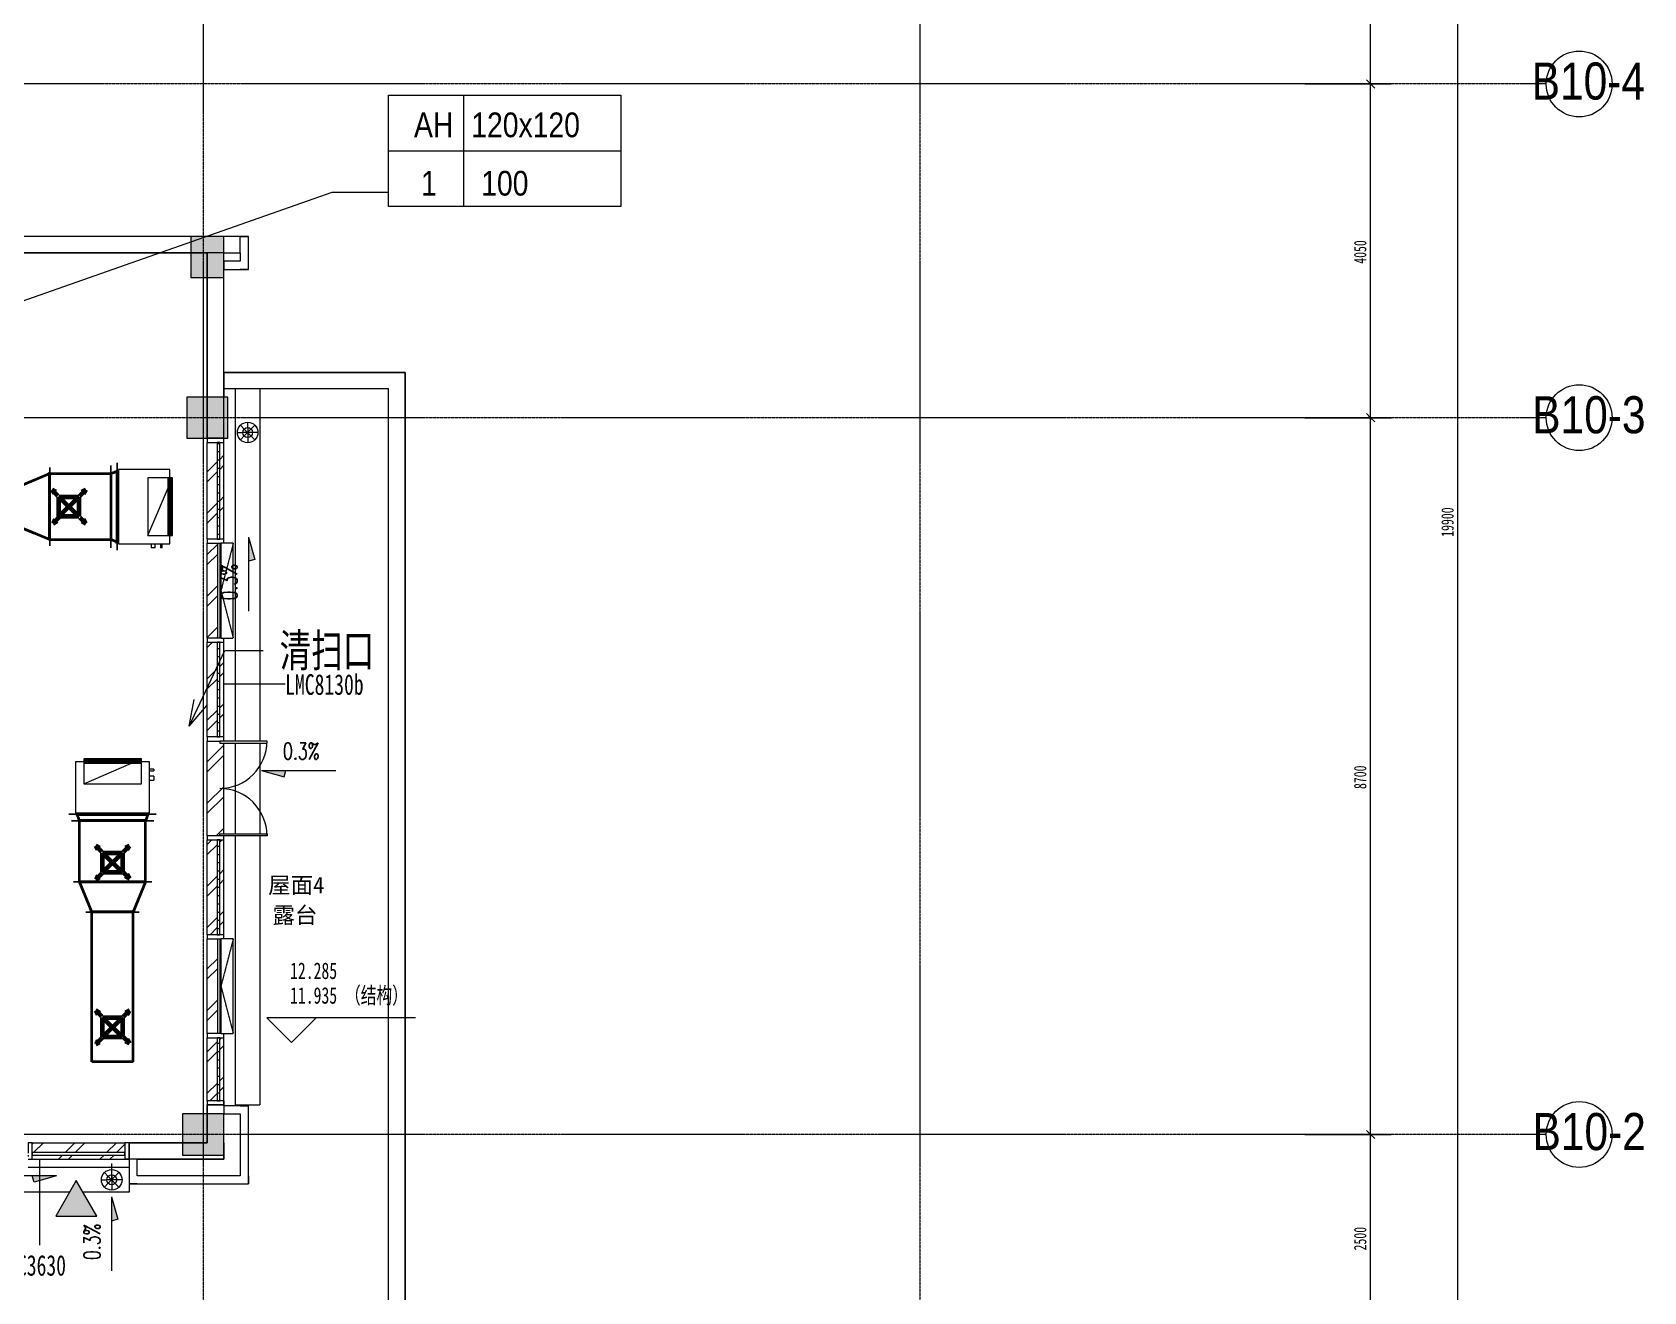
# Model space of a CAD drawing. Header units: millimetres. Extents: x 147592 to 200188, y -27981 to 8299.
# Drawn here: x 180625 to 200185, y -19309 to -4022 of the extents above; entities that cross this region are included whole.
import ezdxf

# ---------------------------------------------------------------- set-up
doc = ezdxf.new("R2010")
doc.units = ezdxf.units.MM
doc.linetypes.add('TJ Dash', pattern=[1.6, 1, -0.6])
doc.linetypes.add('轴网线', pattern=[22.24, 12.7, -3.18, 3.18, -3.18])
for name, color, linetype, lineweight in [('0-1', 7, 'Continuous', 5), ('A-ANNO-DIMS-100', 7, 'Continuous', 5), ('M-HVAC-CDFF-IDEN', 7, 'Continuous', 5)]:
    doc.layers.add(name, color=color, linetype=linetype, lineweight=lineweight)
for name, color, linetype, lineweight, true_color in [('0-2', 7, 'Continuous', 5, 0x515151), ('A-ANNO-DIMS-1', 7, 'Continuous', 5, 0x5151ff), ('A-ANNO-NOTE-1', 7, 'Continuous', 5, 0x515151), ('A-ANNO-NOTE-2', 7, 'Continuous', 5, 0x5151ff), ('A-ANNO-NOTE-3', 7, 'Continuous', 5, 0x888888), ('A-DETL-1', 7, 'Continuous', 5, 0x5151ff), ('A-DETL-2', 7, 'Continuous', 5, 0x515151), ('A-DETL-GENF-1', 7, 'Continuous', 5, 0xa8a8a8), ('A-DETL-GENF-2', 7, 'Continuous', 5, 0x515151), ('A-DETL-WIDE-1', 4, 'Continuous', 80, 0x00ffff), ('A-DETL-WIDE-5', 150, 'Continuous', 80, 0x007fff), ('A-DOOR-1', 7, 'Continuous', 5, 0x515151), ('A-FLOR-1', 7, 'Continuous', 5, 0x7f7f7f), ('A-GENM-1', 7, 'Continuous', 5, 0xff8888), ('A-GLAZ-1', 7, 'Continuous', 5, 0x515151), ('A-GLAZ-2', 7, 'TJ Dash', 5, 0x515151), ('A-GLAZ-CURT-1', 7, 'Continuous', 5, 0x515151), ('A-GLAZ-CWMG-1', 7, 'Continuous', 5, 0x515151), ('A-GLAZ-CWMG-2', 7, 'Continuous', 5, 0x8b8b8b), ('A-WALL-1', 7, 'Continuous', 5, 0x515151), ('A-WALL-IDEN-1', 7, 'Continuous', 5, 0x5151ff), ('A-WALL-IDEN-2', 7, 'Continuous', 5, 0x515151), ('G-ANNO-DIMS-1', 7, 'Continuous', 5, 0x515151), ('G-ANNO-DIMS-2', 7, 'Continuous', 5, 0x5151ff), ('G-ANNO-TEXT-1', 7, 'Continuous', 5, 0x515151), ('G-ANNO-TEXT-2', 3, 'Continuous', 5, 0x00ff00), ('M-EQPM-1', 4, 'Continuous', 5, 0x00ffff), ('M-EQPM-2', 4, 'Continuous', 80, 0x00ffff), ('M-HVAC-CDFF-6', 150, 'Continuous', 80, 0x007fff), ('M-HVAC-CDFF-IDEN-1', 3, 'Continuous', 5, 0x00ff00), ('M-HVAC-DUCT-12', 150, 'Continuous', 80, 0x007fff), ('M-HVAC-DUCT-13', 150, 'Continuous', 5, 0x007fff), ('M-HVAC-DUCT-9', 150, 'Continuous', 40, 0x007fff), ('M-HVAC-DUCT-ANNO-2', 6, 'Continuous', 5, 0xff00ff), ('Q-SPCQ-1', 7, 'Continuous', 5, 0x515151), ('S-GRID-1', 7, '轴网线', 5, 0x5151ff), ('S-GRID-IDEN-1', 7, 'Continuous', 5, 0x515151), ('S-GRID-IDEN-2', 7, 'Continuous', 5, 0x5151ff)]:
    doc.layers.add(name, color=color, linetype=linetype, lineweight=lineweight, true_color=true_color)
doc.styles.add('RomanD_1', font='romand__.ttf', dxfattribs={"width": 0.7, "height": 200})
doc.styles.add('TJ_FangSong', font='', dxfattribs={"width": 0.7, "height": 400})
doc.styles.add('TJ_FangSong_Narrow', font='', dxfattribs={"height": 450})
doc.styles.add('TJ_FangSong_Narrow_1', font='', dxfattribs={"height": 300})
doc.styles.add('仿宋_1', font='', dxfattribs={"width": 0.7, "height": 150})
doc.styles.add('仿宋_2', font='', dxfattribs={"width": 0.7, "height": 200})
doc.styles.add('仿宋_4', font='', dxfattribs={"width": 0.7, "height": 250})
doc.styles.add('黑体', font='', dxfattribs={"height": 200})
doc.styles.get('TJ_FangSong').set_extended_font_data('TJ_FangSong')
doc.styles.get('TJ_FangSong_Narrow').set_extended_font_data('TJ_FangSong_Narrow')
doc.styles.get('TJ_FangSong_Narrow_1').set_extended_font_data('TJ_FangSong_Narrow')
doc.styles.get('仿宋_1').set_extended_font_data('FangSong')
doc.styles.get('仿宋_2').set_extended_font_data('FangSong')
doc.styles.get('仿宋_4').set_extended_font_data('FangSong')
doc.styles.get('黑体').set_extended_font_data('SimHei')
doc.dimstyles.new('对角线_-_1_5mm_仿宋_1', dxfattribs={"dimscale": 304.8, "dimtxt": 193.128667, "dimasz": 0.328084, "dimexe": 0.82021, "dimexo": 0.0625, "dimgap": 0.065617, "dimtad": 1, "dimdec": 0, "dimdsep": 46, "dimtxsty": '仿宋_1', "dimblk1": 'OBLIQUE', "dimblk2": 'OBLIQUE', "dimsah": 1, "dimcen": 0.09, "dimdle": 0.656168, "dimazin": 0, "dimtfac": 1, "dimtdec": 4, "dimtix": 1, "dimtmove": 0, "dimatfit": 3, "dimfxl": 2.624672, "dimfxlon": 1, "dimtvp": 1, "dimtolj": 1, "dimtzin": 0, "dimarcsym": 2})
pattern_1 = [(45, (0, 0), (-251.4472, 251.4472), []), (45, (0, 381), (-251.4472, 251.4472), [])]

# ---------------------------------------------------------------- blocks, each defined once
blk = doc.blocks.new('系统嵌板 - TJ玻璃_30-1835625-10-004 四层空调通风平面图')
at = {"layer": 'A-GLAZ-CURT-1'}
h = blk.add_hatch(dxfattribs=at)
h.set_pattern_fill('FP_19', color=256, style=0, pattern_type=2)
h.set_pattern_definition([(90, (-9587.5, -182950.04), (-100, 6e-15), [])])
h.paths.add_polyline_path([(587.5, -50), (-587.5, -50), (-587.5, -80), (587.5, -80)], flags=0)
for p, q in [((587.5, -50), (-587.5, -50)), ((-587.5, -50), (-587.5, -80)), ((-587.5, -80), (587.5, -80)), ((587.5, -80), (587.5, -50))]:
    blk.add_line(p, q, dxfattribs=at)
blk = doc.blocks.new('系统嵌板 - TJ玻璃_30-1382562-10-004 四层空调通风平面图')
at = {"layer": 'A-GLAZ-CURT-1'}
h = blk.add_hatch(dxfattribs=at)
h.set_pattern_fill('FP_20', color=256, style=0, pattern_type=2)
h.set_pattern_definition([(90, (-12000, -182950.04), (-100, 6e-15), [])])
h.paths.add_polyline_path([(575, -50), (-575, -50), (-575, -80), (575, -80)], flags=0)
for p, q in [((575, -50), (-575, -50)), ((-575, -50), (-575, -80)), ((-575, -80), (575, -80)), ((575, -80), (575, -50))]:
    blk.add_line(p, q, dxfattribs=at)
blk = doc.blocks.new('门嵌板_平开有框双扇 - 无横档-2126481-10-004 四层空调通风平面图')
at = {"layer": 'A-DOOR-1'}
for p, q in [((-550, 525), (-575, 525)), ((-575, 525), (-575, -50)), ((-550, -50), (-550, 525)), ((550, -50), (550, 525)), ((550, 525), (575, 525)), ((575, 525), (575, -50)), ((-575, -50), (-550, -50)), ((575, -50), (550, -50))]:
    blk.add_line(p, q, dxfattribs=at)
for centre, start, end in [((-575, -50), 0, 89.9995), ((575, -50), 90.0005, 180)]:
    blk.add_arc(centre, 575, start, end, dxfattribs=at)
blk = doc.blocks.new('系统嵌板 - TJ玻璃_30-V20-10-004 四层空调通风平面图')
at = {"layer": 'A-GLAZ-CURT-1'}
h = blk.add_hatch(dxfattribs=at)
h.set_pattern_fill('FP_21', color=256, style=0, pattern_type=2)
h.set_pattern_definition([(90, (-14400, -182950.04), (-100, 6e-15), [])])
h.paths.add_polyline_path([(575, -50), (-575, -50), (-575, -80), (575, -80)], flags=0)
for p, q in [((575, -50), (-575, -50)), ((-575, -50), (-575, -80)), ((-575, -80), (575, -80)), ((575, -80), (575, -50))]:
    blk.add_line(p, q, dxfattribs=at)
blk = doc.blocks.new('系统嵌板 - TJ玻璃_30-1959871-10-004 四层空调通风平面图')
at = {"layer": 'A-GLAZ-CURT-1'}
h = blk.add_hatch(dxfattribs=at)
h.set_pattern_fill('FP_22', color=256, style=0, pattern_type=2)
h.set_pattern_definition([(90, (-16607.5, -182950.04), (-100, 6e-15), [])])
h.paths.add_polyline_path([(382, -50), (-382, -50), (-382, -80), (382, -80)], flags=0)
for p, q in [((382, -50), (-382, -50)), ((-382, -50), (-382, -80)), ((-382, -80), (382, -80)), ((382, -80), (382, -50))]:
    blk.add_line(p, q, dxfattribs=at)
blk = doc.blocks.new('矩形竖梃 - 50_200mm 长方形-1419924-10-004 四层空调通风平面图')
at = {"layer": 'A-GLAZ-CWMG-2'}
h = blk.add_hatch(dxfattribs=at)
h.set_pattern_fill('FP_23', color=256, style=0, pattern_type=2)
h.set_pattern_definition(pattern_1)
h.paths.add_polyline_path([(182750, -10175), (182870, -10175), (182870, -9000), (182750, -9000), (182750, -10158)], flags=0)
h.paths.add_polyline_path([(182900, -10175), (182950, -10175), (182950, -9000), (182900, -9000), (182900, -9689)], flags=0)
at = {"layer": 'A-GLAZ-CWMG-1'}
for p, q in [((182750, -10175), (182750, -9000)), ((182950, -10175), (182950, -9000))]:
    blk.add_line(p, q, dxfattribs=at)
blk = doc.blocks.new('矩形竖梃 - 50_200mm 长方形-V21-10-004 四层空调通风平面图')
at = {"layer": 'A-GLAZ-CWMG-2'}
h = blk.add_hatch(dxfattribs=at)
h.set_pattern_fill('FP_23', color=256, style=0, pattern_type=2)
h.set_pattern_definition(pattern_1)
h.paths.add_polyline_path([(182798, -12575), (182870, -12575), (182870, -11425), (182750, -11425), (182750, -12575)], flags=0)
h.paths.add_polyline_path([(182950, -12575), (182950, -11425), (182900, -11425), (182900, -12575)], flags=0)
at = {"layer": 'A-GLAZ-CWMG-1'}
for p, q in [((182750, -12575), (182750, -11425)), ((182950, -12575), (182950, -11425))]:
    blk.add_line(p, q, dxfattribs=at)
blk = doc.blocks.new('矩形竖梃 - 50_200mm 长方形-V22-10-004 四层空调通风平面图')
at = {"layer": 'A-GLAZ-CWMG-2'}
h = blk.add_hatch(dxfattribs=at)
h.set_pattern_fill('FP_23', color=256, style=0, pattern_type=2)
h.set_pattern_definition(pattern_1)
h.paths.add_polyline_path([(182750, -13775), (182900, -13775), (182900, -13750), (182950, -13750), (182950, -12650), (182900, -12650), (182900, -12625), (182750, -12625), (182750, -13750)], flags=0)
at = {"layer": 'A-GLAZ-CWMG-1'}
for p, q in [((182750, -13775), (182750, -12625)), ((182950, -13750), (182950, -12650))]:
    blk.add_line(p, q, dxfattribs=at)
blk = doc.blocks.new('矩形竖梃 - 50_200mm 长方形-V23-10-004 四层空调通风平面图')
at = {"layer": 'A-GLAZ-CWMG-2'}
h = blk.add_hatch(dxfattribs=at)
h.set_pattern_fill('FP_23', color=256, style=0, pattern_type=2)
h.set_pattern_definition(pattern_1)
h.paths.add_polyline_path([(182750, -14975), (182870, -14975), (182870, -13825), (182750, -13825)], flags=0)
h.paths.add_polyline_path([(182950, -14975), (182950, -13825), (182900, -13825), (182900, -14975)], flags=0)
at = {"layer": 'A-GLAZ-CWMG-1'}
for p, q in [((182750, -14975), (182750, -13825)), ((182950, -14975), (182950, -13825))]:
    blk.add_line(p, q, dxfattribs=at)
blk = doc.blocks.new('矩形竖梃 - 50_200mm 长方形-1959867-10-004 四层空调通风平面图')
at = {"layer": 'A-GLAZ-CWMG-2'}
h = blk.add_hatch(dxfattribs=at)
h.set_pattern_fill('FP_23', color=256, style=0, pattern_type=2)
h.set_pattern_definition(pattern_1)
h.paths.add_polyline_path([(182870, -16990), (182870, -16225), (182750, -16225), (182750, -16990)], flags=0)
h.paths.add_polyline_path([(182950, -16990), (182950, -16225), (182900, -16225), (182900, -16990)], flags=0)
at = {"layer": 'A-GLAZ-CWMG-1'}
for p, q in [((182750, -16990), (182750, -16225)), ((182950, -16990), (182950, -16225))]:
    blk.add_line(p, q, dxfattribs=at)
blk = doc.blocks.new('矩形竖梃 - 50_200mm 长方形-1366952-10-004 四层空调通风平面图')
at = {"layer": 'A-GLAZ-CWMG-1'}
for p, q in [((0, 200), (-50, 200)), ((-50, 200), (-50, 0)), ((0, 0), (0, 200)), ((-50, 0), (0, 0))]:
    blk.add_line(p, q, dxfattribs=at)
blk = doc.blocks.new('系统嵌板 - TJ玻璃_30-V29-10-004 四层空调通风平面图')
at = {"layer": 'A-GLAZ-CURT-1'}
for p, q in [((562.5, -50), (-562.5, -50)), ((-562.5, -50), (-562.5, -80)), ((-562.5, -80), (562.5, -80)), ((562.5, -80), (562.5, -50))]:
    blk.add_line(p, q, dxfattribs=at)
blk = doc.blocks.new('矩形竖梃 - 50_200mm 长方形-V31-10-004 四层空调通风平面图')
at = {"layer": 'A-GLAZ-CWMG-2'}
h = blk.add_hatch(dxfattribs=at)
h.set_pattern_fill('FP_28', color=256, style=0, pattern_type=2)
h.set_pattern_definition(pattern_1)
h.paths.add_polyline_path([(181750, -17700), (181750, -17650), (180625, -17650), (180625, -17700)], flags=0)
h.paths.add_polyline_path([(181750, -17620), (181750, -17500), (180625, -17500), (180625, -17620)], flags=0)
at = {"layer": 'A-GLAZ-CWMG-1'}
for p, q in [((180625, -17500), (181750, -17500)), ((180625, -17700), (181750, -17700))]:
    blk.add_line(p, q, dxfattribs=at)
blk = doc.blocks.new('窗嵌板_50-70系列上悬铝窗-zx - 50 系列-2680890-10-004 四层空调通风平面图')
at = {"layer": 'A-GLAZ-1'}
for p, q in [((-575, -72), (-575, -47)), ((-575, -47), (575, -47)), ((575, -72), (-575, -72)), ((575, -47), (575, -72))]:
    blk.add_line(p, q, dxfattribs=at)
at = {"layer": 'A-GLAZ-2'}
for p, q in [((575, 115), (-575, 115)), ((-575, 115), (-575, -35)), ((-575, 115), (0, -35)), ((0, -35), (575, 115)), ((575, -35), (575, 115)), ((-575, -35), (575, -35))]:
    blk.add_line(p, q, dxfattribs=at)
blk = doc.blocks.new('矩形竖梃 - 50_200mm 长方形-1368803-10-004 四层空调通风平面图')
at = {"layer": 'A-GLAZ-CWMG-1'}
for p, q in [((-50, 200), (0, 200)), ((-50, 0), (-50, 200)), ((0, 200), (0, 0)), ((0, 0), (-50, 0))]:
    blk.add_line(p, q, dxfattribs=at)
blk = doc.blocks.new('矩形竖梃 - 50_200mm 长方形-V36-10-004 四层空调通风平面图')
at = {"layer": 'A-GLAZ-CWMG-2'}
h = blk.add_hatch(dxfattribs=at)
h.set_pattern_fill('FP_23', color=256, style=0, pattern_type=2)
h.set_pattern_definition(pattern_1)
h.paths.add_polyline_path([(182750, -11375), (182878, -11375), (182878, -10225), (182750, -10225), (182750, -10626)], flags=0)
h.paths.add_polyline_path([(182903, -11375), (182915, -11375), (182915, -10225), (182903, -10225), (182903, -10626)], flags=0)
at = {"layer": 'A-GLAZ-CWMG-1'}
blk.add_line((182750, -11375), (182750, -10225), dxfattribs=at)
blk = doc.blocks.new('矩形竖梃 - 50_200mm 长方形-V37-10-004 四层空调通风平面图')
at = {"layer": 'A-GLAZ-CWMG-2'}
h = blk.add_hatch(dxfattribs=at)
h.set_pattern_fill('FP_23', color=256, style=0, pattern_type=2)
h.set_pattern_definition(pattern_1)
h.paths.add_polyline_path([(182878, -16175), (182878, -15025), (182750, -15025), (182750, -16175)], flags=0)
h.paths.add_polyline_path([(182915, -16175), (182915, -15025), (182903, -15025), (182903, -16175)], flags=0)
at = {"layer": 'A-GLAZ-CWMG-1'}
blk.add_line((182750, -16175), (182750, -15025), dxfattribs=at)
blk = doc.blocks.new('矩形竖梃 - 50_200mm 长方形-1366838-10-004 四层空调通风平面图')
at = {"layer": 'A-GLAZ-CWMG-1'}
for p, q in [((-25, 200), (25, 200)), ((-25, 0), (-25, 200)), ((25, 200), (25, 72.5)), ((25, 0), (-25, 0)), ((25, 47.5), (25, 35))]:
    blk.add_line(p, q, dxfattribs=at)
blk = doc.blocks.new('矩形竖梃 - 50_200mm 长方形-V34-10-004 四层空调通风平面图')
at = {"layer": 'A-GLAZ-CWMG-1'}
for p, q in [((-25, 200), (25, 200)), ((-25, 72.5), (-25, 200)), ((25, 200), (25, 0)), ((-25, 35), (-25, 47.5)), ((25, 0), (-25, 0))]:
    blk.add_line(p, q, dxfattribs=at)
blk = doc.blocks.new('矩形竖梃 - 50_200mm 长方形-1366905-10-004 四层空调通风平面图')
at = {"layer": 'A-GLAZ-CWMG-1'}
for p, q in [((-25, 200), (25, 200)), ((-25, 0), (-25, 200)), ((25, 200), (25, 50)), ((25, 0), (-25, 0))]:
    blk.add_line(p, q, dxfattribs=at)
blk = doc.blocks.new('矩形竖梃 - 50_200mm 长方形-V35-10-004 四层空调通风平面图')
at = {"layer": 'A-GLAZ-CWMG-1'}
for p, q in [((-25, 200), (25, 200)), ((-25, 50), (-25, 200)), ((25, 200), (25, 0)), ((25, 0), (-25, 0))]:
    blk.add_line(p, q, dxfattribs=at)
blk = doc.blocks.new('雨水斗 2d - 地漏 R100-669040-10-004 四层空调通风平面图')
at = {"layer": 'Q-SPCQ-1'}
for p, q in [((-125, 0), (-60, 0)), ((-42, 42), (-88, 88)), ((125, 0), (-60, 0)), ((88, 88), (-42, -42)), ((-42, 42), (88, -88)), ((0, 60), (0, 125)), ((0, 60), (0, -125)), ((-88, -88), (-42, -42))]:
    blk.add_line(p, q, dxfattribs=at)
for radius in [125, 60]:
    blk.add_circle((0, 0), radius, dxfattribs=at)
blk = doc.blocks.new('标记_消防救援窗_平立面联动 - 标记_消防救援窗_平立面联动-V79-10-004 四层空调通风平面图')
at = {"layer": 'A-GENM-1'}
blk.add_hatch(color=256, dxfattribs=at).paths.add_polyline_path([(250, -933), (0, -500), (-250, -933)], flags=0)
at = {"layer": 'A-DETL-GENF-2'}
for p, q in [((0, -500), (-250, -933)), ((250, -933), (0, -500)), ((-250, -933), (250, -933))]:
    blk.add_line(p, q, dxfattribs=at)
blk = doc.blocks.new('DIMBLOCK16-10-004 四层空调通风平面图')
at = {"layer": 'A-ANNO-DIMS-100', "color": 173, "true_color": 0x5151ff, "transparency": 16777216}
for p, q in [((196069, -17400), (197119, -17400)), ((196869, -17400), (196069, -17400)), ((196869, -17400), (196819, -17350)), ((196869, -20100), (196869, -17400)), ((196869, -17400), (196919, -17450)), ((196069, -19900), (197119, -19900)), ((196869, -19900), (196069, -19900)), ((196869, -19900), (196819, -19850)), ((196869, -19900), (196919, -19950))]:
    blk.add_line(p, q, dxfattribs=at)
at = {"layer": 'A-ANNO-DIMS-100', "color": 0, "transparency": 16777216, "insert": (196667, -18807), "char_height": 150, "width": 377.27, "attachment_point": 1, "rotation": 90, "line_spacing_factor": 0.898273, "style": '仿宋_1'}
blk.add_mtext('2500', dxfattribs=at)
blk = doc.blocks.new('_Oblique')
at = {"color": 0, "linetype": 'ByBlock', "lineweight": -2}
blk.add_line((-0.5, -0.5), (0.5, 0.5), dxfattribs=at)
blk = doc.blocks.new('DIMBLOCK17-10-004 四层空调通风平面图')
at = {"layer": 'A-ANNO-DIMS-100', "color": 173, "true_color": 0x5151ff, "transparency": 16777216}
for p, q in [((196069, -8700), (197119, -8700)), ((196869, -8700), (196069, -8700)), ((196869, -8700), (196819, -8650)), ((196869, -17400), (196869, -8700)), ((196869, -8700), (196919, -8750)), ((196069, -17400), (197119, -17400)), ((196869, -17400), (196069, -17400)), ((196869, -17400), (196819, -17350)), ((196869, -17400), (196919, -17450))]:
    blk.add_line(p, q, dxfattribs=at)
at = {"layer": 'A-ANNO-DIMS-100', "color": 0, "transparency": 16777216, "insert": (196667, -13207), "char_height": 150, "width": 377.27, "attachment_point": 1, "rotation": 90, "line_spacing_factor": 0.898273, "style": '仿宋_1'}
blk.add_mtext('8700', dxfattribs=at)
blk = doc.blocks.new('DIMBLOCK18-10-004 四层空调通风平面图')
at = {"layer": 'A-ANNO-DIMS-100', "color": 173, "true_color": 0x5151ff, "transparency": 16777216}
for p, q in [((196069, -4650), (197119, -4650)), ((196869, -4650), (196069, -4650)), ((196869, -4650), (196819, -4600)), ((196869, -8700), (196869, -4650)), ((196869, -4650), (196919, -4700)), ((196069, -8700), (197119, -8700)), ((196869, -8700), (196069, -8700)), ((196869, -8700), (196819, -8650)), ((196869, -8700), (196919, -8750))]:
    blk.add_line(p, q, dxfattribs=at)
at = {"layer": 'A-ANNO-DIMS-100', "color": 0, "transparency": 16777216, "insert": (196667, -6832), "char_height": 150, "width": 377.27, "attachment_point": 1, "rotation": 90, "line_spacing_factor": 0.898273, "style": '仿宋_1'}
blk.add_mtext('4050', dxfattribs=at)
blk = doc.blocks.new('DIMBLOCK19-10-004 四层空调通风平面图')
at = {"layer": 'A-ANNO-DIMS-100', "color": 173, "true_color": 0x5151ff, "transparency": 16777216}
for p, q in [((196869, -4650), (196869, 200)), ((196869, 0), (196819, 50)), ((196069, 0), (197119, 0)), ((196869, 0), (196069, 0)), ((196869, 0), (196919, -50)), ((196069, -4650), (197119, -4650)), ((196869, -4650), (196069, -4650)), ((196869, -4650), (196819, -4600)), ((196869, -4650), (196919, -4700))]:
    blk.add_line(p, q, dxfattribs=at)
at = {"layer": 'A-ANNO-DIMS-100', "color": 0, "transparency": 16777216, "insert": (196667, -2482), "char_height": 150, "width": 377.27, "attachment_point": 1, "rotation": 90, "line_spacing_factor": 0.898273, "style": '仿宋_1'}
blk.add_mtext('4650', dxfattribs=at)
blk = doc.blocks.new('DIMBLOCK20-10-004 四层空调通风平面图')
at = {"layer": 'A-ANNO-DIMS-100', "color": 173, "true_color": 0x5151ff, "transparency": 16777216}
for p, q in [((197929, -20100), (197929, 200)), ((197929, 0), (197879, 50)), ((197129, 0), (198179, 0)), ((197929, 0), (197129, 0)), ((197929, 0), (197979, -50)), ((197129, -19900), (198179, -19900)), ((197929, -19900), (197129, -19900)), ((197929, -19900), (197879, -19850)), ((197929, -19900), (197979, -19950))]:
    blk.add_line(p, q, dxfattribs=at)
at = {"layer": 'A-ANNO-DIMS-100', "color": 0, "transparency": 16777216, "insert": (197727, -10146), "char_height": 150, "width": 471.59, "attachment_point": 1, "rotation": 90, "line_spacing_factor": 0.898273, "style": '仿宋_1'}
blk.add_mtext('19900', dxfattribs=at)
blk = doc.blocks.new('轴网 - R4_0-512320-10-004 四层空调通风平面图')
at = {"layer": 'S-GRID-IDEN-2'}
blk.add_circle((0, 0), 4, dxfattribs=at)
blk = doc.blocks.new('高程点 - 相对高程点-103621-10-004 四层空调通风平面图')
at = {"layer": 'G-ANNO-DIMS-2'}
for p, q in [((15.06, 2.99), (-2.99, 2.99)), ((0, 0), (-2.99, 2.99)), ((0, 0), (2.99, 2.99))]:
    blk.add_line(p, q, dxfattribs=at)
blk = doc.blocks.new('TJ符号_排水箭头_小 - 排水箭头 小-2094220-10-004 四层空调通风平面图')
at = {"layer": 'A-ANNO-NOTE-3'}
blk.add_hatch(color=256, dxfattribs=at).paths.add_polyline_path([(2.73, 0.78), (2.95, 0), (0, 0)], flags=0)
at = {"layer": 'A-ANNO-NOTE-2'}
for p, q in [((0, 0), (2.73, 0.78)), ((2.73, 0.78), (2.95, 0)), ((0, 0), (9, 0))]:
    blk.add_line(p, q, dxfattribs=at)
blk = doc.blocks.new('TJ符号_排水箭头_小 - 排水箭头 小-2094122-10-004 四层空调通风平面图')
at = {"layer": 'A-ANNO-NOTE-3'}
blk.add_hatch(color=256, dxfattribs=at).paths.add_polyline_path([(2.73, -0.78), (0, 0), (2.95, 0)], flags=0)
at = {"layer": 'A-ANNO-NOTE-2'}
for p, q in [((0, 0), (2.73, -0.78)), ((0, 0), (9, 0)), ((2.73, -0.78), (2.95, 0))]:
    blk.add_line(p, q, dxfattribs=at)
blk = doc.blocks.new('M_多联机 - 室内机 - 静音型 - 天花板内藏风管式下回风 - 5_0 kW-V96-10-004 四层空调通风平面图')
at = {"layer": 'A-DETL-WIDE-1'}
blk.add_line((350, 310), (-350, 310), dxfattribs=at)
at = {"layer": 'M-EQPM-1'}
for p, q in [((-350, 310), (-450, 310)), ((-450, 310), (-450, -310)), ((450, 310), (350, 310)), ((450, -210), (450, 310)), ((500, 220), (450, 220)), ((450, 200), (500, 200)), ((500, 220), (500, 200)), ((500, 135), (450, 135)), ((450, 85), (500, 85)), ((500, 135), (500, 85)), ((-450, -310), (449, -310)), ((-430, -310), (-430, -330)), ((430, -330), (-430, -330)), ((430, -330), (430, -310)), ((449, -310), (450, -310)), ((450, -310), (450, -210))]:
    blk.add_line(p, q, dxfattribs=at)
blk = doc.blocks.new('C4_方形散流器 - 240x240-876803-10-004 四层空调通风平面图')
at = {"layer": 'A-DETL-WIDE-5'}
for p, q in [((-158, 178), (-204, 204)), ((-204, 204), (-178, 158)), ((-132, 132), (-204, 204)), ((-158, 178), (-204, 204)), ((-204, 204), (-178, 158)), ((120, 132), (192, 204)), ((146, 178), (192, 204)), ((192, 204), (146, 178)), ((192, 204), (166, 158)), ((166, 158), (192, 204)), ((-178, 178), (-158, 178)), ((-178, 158), (-178, 178)), ((-178, 158), (-178, 178)), ((-178, 178), (-158, 178)), ((120, 120), (-120, -120)), ((-120, 120), (120, -120)), ((-120, -120), (-120, 120)), ((-120, 120), (120, 120)), ((120, 120), (120, -120)), ((166, 178), (146, 178)), ((146, 178), (166, 178)), ((166, 158), (166, 178)), ((166, 178), (166, 158)), ((-132, -132), (-204, -204)), ((-204, -204), (-178, -158)), ((-178, -158), (-204, -204)), ((-158, -178), (-204, -204)), ((-204, -204), (-158, -178)), ((-178, -158), (-178, -178)), ((-178, -178), (-178, -158)), ((-178, -178), (-158, -178)), ((-158, -178), (-178, -178)), ((120, -120), (-120, -120)), ((132, -132), (204, -204)), ((178, -178), (158, -178)), ((158, -178), (204, -204)), ((178, -178), (158, -178)), ((158, -178), (204, -204)), ((178, -158), (178, -178)), ((204, -204), (178, -158)), ((178, -158), (178, -178)), ((204, -204), (178, -158))]:
    blk.add_line(p, q, dxfattribs=at)
blk = doc.blocks.new('过渡件_矩形变径管_角度_法兰 - 45 度-V97-10-004 四层空调通风平面图')
at = {"layer": 'A-DETL-WIDE-5'}
for p, q in [((0, 430), (3, 429)), ((3, -429), (0, -430))]:
    blk.add_line(p, q, dxfattribs=at)
at = {"layer": 'M-HVAC-DUCT-13'}
for p, q in [((0, 430), (0, 530)), ((0, 530), (0, -530)), ((78, 500), (78, 400)), ((78, -500), (78, 500)), ((0, -530), (0, -430)), ((78, -400), (78, -500))]:
    blk.add_line(p, q, dxfattribs=at)
at = {"layer": 'M-HVAC-DUCT-9'}
for p, q in [((3, 430), (75, 400)), ((3, -430), (3, 430)), ((39, 415), (78, 400)), ((75, 400), (75, -400)), ((75, -400), (3, -430)), ((78, -400), (39, -415))]:
    blk.add_line(p, q, dxfattribs=at)
blk = doc.blocks.new('过渡件_矩形变径管_角度_法兰 - 45 度-V98-10-004 四层空调通风平面图')
at = {"layer": 'A-DETL-WIDE-5'}
for p, q in [((365, 399), (368, 400)), ((368, -400), (365, -399))]:
    blk.add_line(p, q, dxfattribs=at)
at = {"layer": 'M-HVAC-DUCT-13'}
for p, q in [((368, 475), (368, 400)), ((368, -475), (368, 475)), ((0, 250), (0, 325)), ((0, 325), (0, -325)), ((0, -325), (0, -250)), ((368, -400), (368, -475))]:
    blk.add_line(p, q, dxfattribs=at)
at = {"layer": 'M-HVAC-DUCT-9'}
for p, q in [((3, 250), (365, 400)), ((365, 400), (365, -400)), ((0, 250), (184, 325)), ((3, -250), (3, 250)), ((184, -325), (0, -250)), ((365, -400), (3, -250))]:
    blk.add_line(p, q, dxfattribs=at)
blk = doc.blocks.new('TJ_风口标注-样式二3mm - 标准-2636378-10-004 四层空调通风平面图')
at = {"layer": 'M-HVAC-CDFF-IDEN'}
for p, q in [((-5.4, -9.21), (-5.4, 4.29)), ((-5.4, 4.29), (22.78, 4.29)), ((22.78, 4.29), (22.78, -9.21)), ((22.78, -9.21), (-5.4, -9.21))]:
    blk.add_line(p, q, dxfattribs=at)
at = {"layer": 'M-HVAC-CDFF-IDEN-1'}
for p, q in [((3.73, -9.21), (3.73, 4.29)), ((-5.4, -2.46), (22.78, -2.46))]:
    blk.add_line(p, q, dxfattribs=at)
blk = doc.blocks.new('YXQH_AR_B9-20_rvt-1-10-004 四层空调通风平面图')
at = {"layer": 'A-DETL-GENF-1'}
h = blk.add_hatch(dxfattribs=at)
h.set_pattern_fill('FP_65', color=256, style=0, pattern_type=2)
h.set_pattern_definition([(7.754, (-466.58, -204.02), (12.15805, 332.8942), [3.353, -1548.768]), (7.754, (776.34, 218.05), (12.15805, 332.8942), [3.353, -1548.768]), (9.74, (363.8, 116.2), (0.0001, 1266.291), [3.353, -588.363]), (9.74, (339.6, 204.2), (0.0001, 1266.291), [3.353, -588.363]), (68.882, (225.66, -61.6), (-140.1373, 1041.8589), [3.353, -1089.337]), (68.882, (129, -106.5), (-140.1373, 1041.8589), [3.353, -1089.337]), (56.297, (-51.2, 131.2), (-734.4827, 622.86), [3.353, -470.742]), (56.297, (137.8, 331.9), (-734.4827, 622.86), [3.353, -470.742]), (137.416, (187.59, 94.08), (-3935.054568, 3543.459496), [73.913, -9804.313]), (8.512, (90.05, 79.41), (3117.572636, 564.982686), [98.632, -5356.38]), (236.294, (133.21, 144.14), (-4467.173774, -6768.804336), [77.802, -13192.636]), (128.267, (122.16, 220.01), (-6131.736673, 7665.37486), [53.462, -17810.517]), (9.74, (48.62, 207.58), (3069.14795, 643.06413), [74.582, -10350.37]), (233.414, (89.018, 261.96), (-20834.0959632, -28103.0884394), [67.74, -56173.655]), (67.8, (40.48, -52.28), (439.74679, 1441.63531), [50.851, -3807.912]), (307.846, (0, 0), (856.01581, -814.9391), [66.124, -2950.443]), (45, (0, 0), (-176.7767, 176.7767), []), (355, (0, 0), (578.509, 689.44), [60, -660]), (7.754, (0, 0), (12.15805, 332.8942), [3.353, -1548.768]), (7.754, (517.27, 396.9), (12.15805, 332.8942), [3.353, -1548.768]), (7.754, (1048.8, 804.78), (12.15805, 332.8942), [3.353, -1548.768]), (9.74, (-323, 0), (0.0001, 1266.291), [3.353, -588.363]), (9.74, (-83.4, -219.6), (0.0001, 1266.291), [3.353, -588.363]), (9.74, (298.5, -569.5), (0.0001, 1266.291), [3.353, -588.363]), (68.882, (645.7, -553.4), (-140.1373, 1041.8589), [3.353, -1089.337]), (68.882, (-12.15, -134.3), (-140.1373, 1041.8589), [3.353, -1089.337]), (68.882, (-223, 0), (-140.1373, 1041.8589), [3.353, -1089.337]), (56.297, (0, 0), (-734.4827, 622.86), [3.353, -470.742]), (56.297, (378.7, 49.9), (-734.4827, 622.86), [3.353, -470.742]), (56.297, (1010.3, 133), (-734.4827, 622.86), [3.353, -470.742])])
h.paths.add_polyline_path([(182900, -17650), (182950, -17650), (182950, -17150), (182450, -17150), (182450, -17650), (182750, -17650)], flags=0)
h.paths.add_polyline_path([(165043.6, -17650), (165500, -17650), (165500, -17150), (165000, -17150), (165000, -17650)], flags=0)
h.paths.add_polyline_path([(174100, -17650), (174275, -17650), (174275, -17150), (173750, -17150), (173750, -17650), (173900, -17650)], flags=0)
h.paths.add_polyline_path([(170750, -9250), (171250, -9250), (171250, -8750), (170750, -8750), (170750, -8950)], flags=0)
h.paths.add_polyline_path([(176334.7, -9050), (176800, -9050), (176800, -8500), (176300, -8500), (176300, -9050)], flags=0)
h.paths.add_polyline_path([(165000, -9000), (165500, -9000), (165500, -8500), (165000, -8500), (165000, -8753.4)], flags=0)
h.paths.add_polyline_path([(182500, -8950), (183000, -8950), (183000, -8450), (182500, -8450)], flags=0)
h.paths.add_polyline_path([(182750, -7000), (182950, -7000), (182950, -6500), (182550, -6500), (182550, -7000)], flags=0)
h.paths.add_polyline_path([(176200, -350), (176800, -350), (176800, 250), (176200, 250), (176200, -328.3)], flags=0)
h.paths.add_polyline_path([(165030.4, -250), (165500, -250), (165500, 250), (165000, 250), (165000, -250)], flags=0)
at = {"layer": 'A-DETL-1'}
for p, q in [((182950, -6500), (182550, -6500)), ((182550, -6500), (182550, -6700)), ((182950, -6800), (182950, -6500)), ((182550, -6700), (182550, -7000)), ((182950, -6900), (182950, -6800)), ((182550, -7000), (182750, -7000)), ((182750, -7000), (182950, -7000)), ((182950, -7000), (182950, -6900)), ((182750, -8450), (182500, -8450)), ((182500, -8450), (182500, -8950)), ((182950, -8450), (182750, -8450)), ((183000, -8450), (182950, -8450)), ((183000, -8950), (183000, -8450)), ((182500, -8950), (182750, -8950)), ((182750, -8950), (182950, -8950)), ((182950, -8950), (183000, -8950)), ((182750, -17150), (182450, -17150)), ((182450, -17150), (182450, -17500)), ((182950, -17150), (182750, -17150)), ((182950, -17650), (182950, -17150)), ((182450, -17500), (182450, -17650)), ((182450, -17650), (182950, -17650))]:
    blk.add_line(p, q, dxfattribs=at)
at = {"layer": 'A-DETL-2'}
for p, q in [((183087.5, -8350), (183087.5, -12625)), ((183387.5, -8350), (183387.5, -12625)), ((183087.5, -12650), (183087.5, -13750)), ((183387.5, -12650), (183387.5, -13750)), ((183087.5, -13775), (183087.5, -17040)), ((183387.5, -13775), (183387.5, -17040)), ((183087.5, -17040), (183387.5, -17040)), ((181590, -17950), (181590, -17750)), ((181800, -17800), (180575, -17800)), ((181800, -17800), (181800, -18000)), ((181079.2, -18100), (178200, -18100)), ((181800, -18100), (181240.8, -18100)), ((181800, -18000), (181800, -18100))]:
    blk.add_line(p, q, dxfattribs=at)
at = {"layer": 'A-FLOR-1'}
for p, q in [((182750, -6700), (178200, -6700)), ((182750, -8950), (182750, -6700)), ((184950, -8350), (182950, -8350)), ((182950, -8350), (182950, -8450)), ((184950, -20100), (184950, -8350)), ((182950, -16990), (182950, -17050)), ((182750, -17500), (182750, -17040)), ((182950, -17050), (182950, -17150)), ((181800, -17500), (182750, -17500)), ((181800, -17700), (181750, -17700)), ((181900, -17700), (181800, -17700)), ((182950, -17700), (181900, -17700)), ((182950, -17650), (182950, -17700))]:
    blk.add_line(p, q, dxfattribs=at)
at = {"layer": 'A-WALL-1'}
for p, q in [((183150, -6500), (178200, -6500)), ((183150, -6500), (178200, -6500)), ((183250, -6500), (183150, -6500)), ((183150, -6500), (183250, -6500)), ((183150, -6700), (183150, -6500)), ((183250, -6900), (183250, -6500)), ((183250, -6900), (183250, -6500)), ((178200, -6700), (182750, -6700)), ((178200, -6700), (182750, -6700)), ((182750, -6700), (182750, -8950)), ((182950, -6700), (182750, -6700)), ((182750, -6700), (182750, -8950)), ((182950, -6800), (182950, -6700)), ((182950, -6800), (182950, -6700)), ((182950, -6700), (183150, -6700)), ((182950, -6700), (183150, -6700)), ((183150, -6800), (182950, -6800)), ((182950, -6800), (182950, -6900)), ((183150, -6800), (182950, -6800)), ((183150, -6700), (183150, -6800)), ((183150, -6700), (183150, -6800)), ((182950, -8950), (182950, -6900)), ((182950, -8150), (182950, -6900)), ((182950, -6900), (183150, -6900)), ((182950, -6900), (183150, -6900)), ((183150, -6900), (183250, -6900)), ((183250, -6900), (183150, -6900)), ((182950, -8350), (182950, -8150)), ((182950, -8150), (185150, -8150)), ((185150, -8150), (182950, -8150)), ((182950, -8350), (182950, -8150)), ((182950, -8150), (182950, -8350)), ((182950, -8350), (182950, -8150)), ((185150, -8150), (185150, -8250)), ((185150, -8350), (185150, -8150)), ((182950, -8950), (182950, -8350)), ((184950, -8350), (182950, -8350)), ((184950, -20100), (184950, -8350)), ((185150, -8250), (185150, -8350)), ((185150, -8350), (185150, -20300)), ((185150, -20300), (185150, -8350)), ((182750, -8950), (182950, -8950)), ((182950, -8950), (182750, -8950)), ((182750, -17040), (182750, -17500)), ((182950, -17040), (182750, -17040)), ((182750, -17040), (182750, -17500)), ((182950, -17050), (182950, -17040)), ((182950, -17050), (182950, -17040)), ((183150, -17050), (182950, -17050)), ((182950, -17050), (182950, -17150)), ((183150, -17050), (182950, -17050)), ((182950, -17500), (182950, -17150)), ((182950, -17500), (182950, -17150)), ((182950, -17150), (183150, -17150)), ((182950, -17150), (183150, -17150)), ((183250, -17050), (183150, -17050)), ((183150, -17050), (183250, -17050)), ((183150, -17150), (183150, -17900)), ((183150, -17150), (183150, -17900)), ((183250, -17900), (183250, -17050)), ((183250, -17900), (183250, -17050)), ((182750, -17500), (181800, -17500)), ((181800, -17500), (181800, -17700)), ((181800, -17700), (181800, -17500)), ((182750, -17500), (181800, -17500)), ((182950, -17700), (182950, -17500)), ((182950, -17500), (182950, -17700)), ((181800, -17700), (181800, -18000)), ((181900, -17700), (181800, -17700)), ((181800, -17700), (181800, -18000)), ((181900, -17700), (182950, -17700)), ((181900, -17700), (182950, -17700)), ((181900, -17900), (181900, -17700)), ((181900, -17900), (181900, -17700)), ((183150, -17900), (181900, -17900)), ((183150, -17900), (181900, -17900)), ((183250, -18000), (183250, -17900)), ((183250, -17900), (183250, -18000)), ((181800, -18000), (181900, -18000)), ((181900, -18000), (181800, -18000)), ((181900, -18000), (183250, -18000)), ((181900, -18000), (183250, -18000))]:
    blk.add_line(p, q, dxfattribs=at)
at = {"layer": 'A-WALL-IDEN-1'}
for p, q in [((182950, -11931.1), (183694.9, -11931.1)), ((180711.9, -17700), (180711.9, -18742.6))]:
    blk.add_line(p, q, dxfattribs=at)
at = {"layer": 'S-GRID-1'}
for p, q in [((182700, 7499.5), (182700, -27181.2)), ((191400, 7499.5), (191400, -27181.2)), ((199000.7, -4650), (148525.8, -4650)), ((199000.7, -8700), (148525.8, -8700)), ((199000.7, -17400), (148525.8, -17400))]:
    blk.add_line(p, q, dxfattribs=at)
at = {"layer": '0-2'}
for name, p, xscale, yscale, zscale, rotation in [('轴网 - R4_0-512320-10-004 四层空调通风平面图', (199400.7, -4650), 99.99999999999993, 99.99999999999993, 99.99999999999993, 89.99999999999984), ('轴网 - R4_0-512320-10-004 四层空调通风平面图', (199400.7, -8700), 99.99999999999993, 99.99999999999993, 99.99999999999993, 89.99999999999984), ('TJ符号_排水箭头_小 - 排水箭头 小-2094220-10-004 四层空调通风平面图', (183250, -10148.3), 100, 100, 100, 270.0000000000007), ('轴网 - R4_0-512320-10-004 四层空调通风平面图', (199400.7, -17400), 99.99999999999993, 99.99999999999993, 99.99999999999993, 89.99999999999984), ('TJ符号_排水箭头_小 - 排水箭头 小-2094220-10-004 四层空调通风平面图', (180920.2, -17900), 99.99999999999999, 99.99999999999999, 99.99999999999999, 180), ('TJ符号_排水箭头_小 - 排水箭头 小-2094220-10-004 四层空调通风平面图', (181587.1, -18155), 100, 100, 100, 270.0000000000001)]:
    blk.add_blockref(name, p, dxfattribs=dict(at, xscale=xscale, yscale=yscale, zscale=zscale, rotation=rotation))
for name, p in [('雨水斗 2d - 地漏 R100-669040-10-004 四层空调通风平面图', (183240, -8880)), ('矩形竖梃 - 50_200mm 长方形-1419924-10-004 四层空调通风平面图', (0, 0)), ('矩形竖梃 - 50_200mm 长方形-V36-10-004 四层空调通风平面图', (0, 0)), ('矩形竖梃 - 50_200mm 长方形-V21-10-004 四层空调通风平面图', (0, 0)), ('矩形竖梃 - 50_200mm 长方形-V22-10-004 四层空调通风平面图', (0, 0)), ('矩形竖梃 - 50_200mm 长方形-V23-10-004 四层空调通风平面图', (0, 0)), ('矩形竖梃 - 50_200mm 长方形-V37-10-004 四层空调通风平面图', (0, 0)), ('矩形竖梃 - 50_200mm 长方形-1959867-10-004 四层空调通风平面图', (0, 0)), ('矩形竖梃 - 50_200mm 长方形-V31-10-004 四层空调通风平面图', (0, 0)), ('矩形竖梃 - 50_200mm 长方形-1366952-10-004 四层空调通风平面图', (181800, -17700)), ('标记_消防救援窗_平立面联动 - 标记_消防救援窗_平立面联动-V79-10-004 四层空调通风平面图', (181160, -17460)), ('雨水斗 2d - 地漏 R100-669040-10-004 四层空调通风平面图', (181590, -17950))]:
    blk.add_blockref(name, p, dxfattribs=at)
for name, p, rotation in [('矩形竖梃 - 50_200mm 长方形-1366952-10-004 四层空调通风平面图', (182950, -8950), 90), ('系统嵌板 - TJ玻璃_30-1835625-10-004 四层空调通风平面图', (182950, -9587.5), 270), ('窗嵌板_50-70系列上悬铝窗-zx - 50 系列-2680890-10-004 四层空调通风平面图', (182950, -10800), 270), ('系统嵌板 - TJ玻璃_30-1382562-10-004 四层空调通风平面图', (182950, -12000), 270), ('门嵌板_平开有框双扇 - 无横档-2126481-10-004 四层空调通风平面图', (182950, -13200), 270), ('系统嵌板 - TJ玻璃_30-V20-10-004 四层空调通风平面图', (182950, -14400), 270), ('窗嵌板_50-70系列上悬铝窗-zx - 50 系列-2680890-10-004 四层空调通风平面图', (182950, -15600), 270), ('系统嵌板 - TJ玻璃_30-1959871-10-004 四层空调通风平面图', (182950, -16607.5), 270), ('系统嵌板 - TJ玻璃_30-V29-10-004 四层空调通风平面图', (181187.5, -17700), 180)]:
    blk.add_blockref(name, p, dxfattribs=dict(at, rotation=rotation))
at = {"layer": '0-2', "extrusion": (0, 0, -1), "rotation": 270}
for name, p in [('矩形竖梃 - 50_200mm 长方形-1366838-10-004 四层空调通风平面图', (-182950, -10200)), ('矩形竖梃 - 50_200mm 长方形-V34-10-004 四层空调通风平面图', (-182950, -11400)), ('矩形竖梃 - 50_200mm 长方形-1366905-10-004 四层空调通风平面图', (-182950, -12600)), ('矩形竖梃 - 50_200mm 长方形-V35-10-004 四层空调通风平面图', (-182950, -13800)), ('矩形竖梃 - 50_200mm 长方形-1366838-10-004 四层空调通风平面图', (-182950, -15000)), ('矩形竖梃 - 50_200mm 长方形-V34-10-004 四层空调通风平面图', (-182950, -16200)), ('矩形竖梃 - 50_200mm 长方形-1368803-10-004 四层空调通风平面图', (-182950, -17040))]:
    blk.add_blockref(name, p, dxfattribs=at)
at = {"layer": '0-2'}
for name, p, xscale, yscale, zscale in [('TJ符号_排水箭头_小 - 排水箭头 小-2094122-10-004 四层空调通风平面图', (183408.7, -12982.4), 100, 100, 100), ('高程点 - 相对高程点-103621-10-004 四层空调通风平面图', (183771.5, -16284.4), 99.99999999999993, 99.99999999999993, 99.99999999999993)]:
    blk.add_blockref(name, p, dxfattribs=dict(at, xscale=xscale, yscale=yscale, zscale=zscale))
at = {"layer": '0-2', "extrusion": (0, 0, -1)}
blk.add_blockref('矩形竖梃 - 50_200mm 长方形-1366838-10-004 四层空调通风平面图', (-180600, -17700), dxfattribs=at)
at = {"layer": 'A-ANNO-NOTE-1', "char_height": 200, "width": 611.688, "attachment_point": 1, "rotation": 90, "style": 'RomanD_1'}
for insert in [(182914.3, -10917.9), (181251.4, -18924.6)]:
    blk.add_mtext('0.3%', dxfattribs=dict(at, insert=insert))
at = {"layer": 'A-ANNO-NOTE-1', "insert": (183668.7, -12646.7), "char_height": 200, "width": 611.688, "attachment_point": 1, "style": 'RomanD_1'}
blk.add_mtext('0.3%', dxfattribs=at)
at = {"layer": 'A-WALL-IDEN-2', "char_height": 250, "attachment_point": 1, "style": '仿宋_4'}
for s, insert, width in [('LMC8130b', (183694.9, -11813.5), 1257.046), ('LC3630', (180320.6, -18863), 942.784)]:
    blk.add_mtext(s, dxfattribs=dict(at, insert=insert, width=width))
at = {"layer": 'G-ANNO-DIMS-1', "insert": (183754.4, -15312.3), "char_height": 200, "width": 1853.983, "attachment_point": 1, "line_spacing_factor": 0.898273, "style": '仿宋_2'}
blk.add_mtext('12.285\\P11.935 （结构）', dxfattribs=at)
at = {"layer": 'G-ANNO-TEXT-1', "char_height": 200, "attachment_point": 1, "style": '黑体'}
for s, insert, width in [('屋面4', (183488.9, -14272.6), 921.941), ('露台', (183541.2, -14637.1), 737.552)]:
    blk.add_mtext(s, dxfattribs=dict(at, insert=insert, width=width))
at = {"layer": 'S-GRID-IDEN-1', "char_height": 450, "attachment_point": 1, "style": 'TJ_FangSong_Narrow'}
for s, insert, width in [('B10-4', (198824.4, -4389.4), 1386.919), ('B10-3', (198830.9, -8439.4), 1370.886), ('B10-2', (198834.4, -17139.4), 1362.869)]:
    blk.add_mtext(s, dxfattribs=dict(at, insert=insert, width=width))
at = {"layer": 'A-ANNO-DIMS-1'}
for base, p1, p2, override, picture, middle in [((196868.7, 0), (196068.7, -4650), (196068.7, 0), {"dimpost": '<>', "dimfxl": 4650}, 'DIMBLOCK19-10-004 四层空调通风平面图', (196772.8, -2325)), ((197928.8, 0), (197128.8, -19900), (197128.8, 0), {"dimpost": '<>', "dimfxl": 19900}, 'DIMBLOCK20-10-004 四层空调通风平面图', (197832.9, -9950)), ((196868.7, -4650), (196068.7, -8700), (196068.7, -4650), {"dimpost": '<>', "dimfxl": 4050}, 'DIMBLOCK18-10-004 四层空调通风平面图', (196772.8, -6675)), ((196868.7, -8700), (196068.7, -17400), (196068.7, -8700), {"dimpost": '<>', "dimfxl": 8700}, 'DIMBLOCK17-10-004 四层空调通风平面图', (196772.8, -13050)), ((196868.7, -17400), (196068.7, -19900), (196068.7, -17400), {"dimpost": '<>', "dimfxl": 2500}, 'DIMBLOCK16-10-004 四层空调通风平面图', (196772.8, -18650))]:
    dim = blk.add_linear_dim(base=base, p1=p1, p2=p2, angle=90, dimstyle='对角线_-_1_5mm_仿宋_1', override=override, dxfattribs=at)
    dim.commit()
    dim.dimension.update_dxf_attribs({"geometry": picture, "text_midpoint": middle})

msp = doc.modelspace()

# ---------------------------------------------------------------- linework, layer by layer
at = {"layer": 'G-ANNO-TEXT-2'}
for p, q in [((182530.8, -12445.4), (182964, -11524.7)), ((182964, -11524.7), (183429.7, -11524.7)), ((182530.8, -12445.4), (182589.5, -12119.4)), ((182530.8, -12445.4), (182744.6, -12192.4))]:
    msp.add_line(p, q, dxfattribs=at)
at = {"layer": 'M-HVAC-CDFF-IDEN'}
for p, q in [((174153.3, -9515.2), (184263.8, -5965.1)), ((184263.8, -5965.1), (184948.9, -5965.1))]:
    msp.add_line(p, q, dxfattribs=at)
at = {"layer": 'M-HVAC-DUCT-9'}
for p, q in [((180834.9, -10179.5), (180834.9, -9379.5)), ((180834.9, -9379.5), (181581, -9379.5)), ((181581, -9379.5), (181581, -10179.5)), ((180834.9, -10179.5), (181581, -10179.5)), ((181199.9, -13588.7), (181999.9, -13588.7)), ((181199.9, -14334.8), (181199.9, -13588.7)), ((181999.9, -14334.8), (181999.9, -13588.7)), ((181999.9, -14334.8), (181199.9, -14334.8)), ((181349.9, -14696.9), (181849.9, -14696.9)), ((181349.9, -16516.3), (181349.9, -14696.9)), ((181849.9, -16516.3), (181849.9, -14696.9)), ((181849.9, -16516.3), (181349.9, -16516.3))]:
    msp.add_line(p, q, dxfattribs=at)
at = {"layer": 'M-HVAC-DUCT-ANNO-2'}
for p, q in [((182027.2, -10129.5), (182327.2, -9429.5)), ((182027.2, -9429.5), (182027.2, -10129.5)), ((182327.2, -9429.5), (182027.2, -9429.5)), ((182327.2, -10129.5), (182327.2, -9429.5)), ((182027.2, -10129.5), (182327.2, -10129.5)), ((181249.9, -13142.5), (181949.9, -12842.5)), ((181249.9, -12842.5), (181249.9, -13142.5)), ((181949.9, -12842.5), (181249.9, -12842.5)), ((181949.9, -13142.5), (181949.9, -12842.5)), ((181249.9, -13142.5), (181949.9, -13142.5))]:
    msp.add_line(p, q, dxfattribs=at)

# ---------------------------------------------------------------- block references
at = {"layer": '0-1'}
msp.add_blockref('YXQH_AR_B9-20_rvt-1-10-004 四层空调通风平面图', (0, 0), dxfattribs=at)
at = {"layer": 'M-EQPM-2', "rotation": 269.9999999999985}
msp.add_blockref('M_多联机 - 室内机 - 静音型 - 天花板内藏风管式下回风 - 5_0 kW-V96-10-004 四层空调通风平面图', (181983.4, -9779.5), dxfattribs=at)
at = {"layer": 'M-EQPM-2'}
msp.add_blockref('M_多联机 - 室内机 - 静音型 - 天花板内藏风管式下回风 - 5_0 kW-V96-10-004 四层空调通风平面图', (181599.9, -13186.3), dxfattribs=at)
at = {"layer": 'M-HVAC-CDFF-6'}
for p, rotation in [((181069.6, -9779.5), 180), ((181599.9, -14100.1), 270.0000000000001), ((181599.9, -16100.1), 270.0000000000001)]:
    msp.add_blockref('C4_方形散流器 - 240x240-876803-10-004 四层空调通风平面图', p, dxfattribs=dict(at, rotation=rotation))
at = {"layer": 'M-HVAC-CDFF-IDEN', "xscale": 99.99999999999993, "yscale": 99.99999999999993, "zscale": 99.99999999999993}
msp.add_blockref('TJ_风口标注-样式二3mm - 标准-2636378-10-004 四层空调通风平面图', (185489.3, -5216.8), dxfattribs=at)
at = {"layer": 'M-HVAC-DUCT-12'}
msp.add_blockref('过渡件_矩形变径管_角度_法兰 - 45 度-V98-10-004 四层空调通风平面图', (180469.8, -9779.5), dxfattribs=at)
for name, p, rotation in [('过渡件_矩形变径管_角度_法兰 - 45 度-V97-10-004 四层空调通风平面图', (181656.4, -9779.5), 180), ('过渡件_矩形变径管_角度_法兰 - 45 度-V97-10-004 四层空调通风平面图', (181599.9, -13513.3), 269.9999999999998), ('过渡件_矩形变径管_角度_法兰 - 45 度-V98-10-004 四层空调通风平面图', (181599.9, -14699.9), 89.9999999999998)]:
    msp.add_blockref(name, p, dxfattribs=dict(at, rotation=rotation))

# ---------------------------------------------------------------- texts
at = {"layer": 'G-ANNO-TEXT-2', "insert": (183629.7, -11324.7), "char_height": 400, "width": 1397.341, "attachment_point": 1, "style": 'TJ_FangSong'}
msp.add_mtext('清扫口', dxfattribs=at)
at = {"layer": 'M-HVAC-CDFF-IDEN-1', "char_height": 300, "attachment_point": 1, "style": 'TJ_FangSong_Narrow_1'}
for s, insert, width in [('AH', (185258.7, -4996.1), 376.793), ('120x120', (185954, -4996.1), 1218.565), ('\\fTJ_FangSong_Narrow|b0|i0|c134|p2|;1', (185344.7, -5704.7), 168.354), ('100', (186074.5, -5704.7), 521.097)]:
    msp.add_mtext(s, dxfattribs=dict(at, insert=insert, width=width))

doc.saveas('drawing.dxf')
